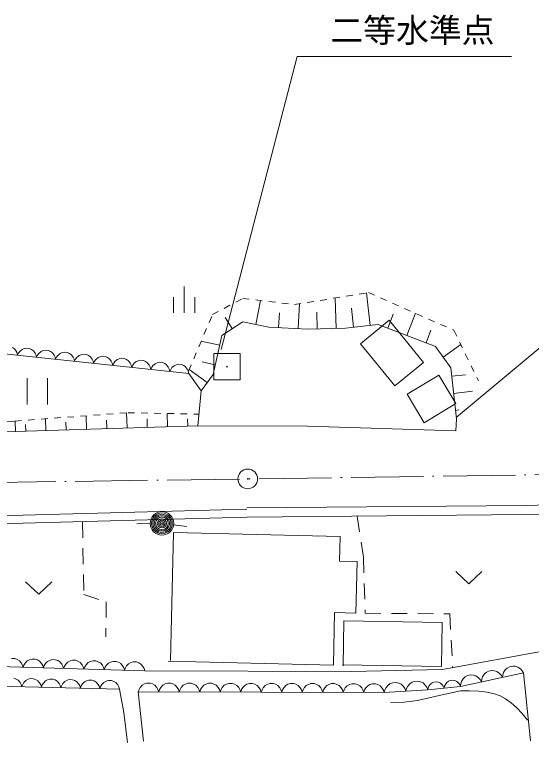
# Model space of a CAD drawing. Units: millimetres, scale not verified. Extents: x 69658 to 709658, y 3642 to 363642.
# Drawn here: x 474028 to 513385, y 244978 to 300332 of the extents above; entities that cross this region are included whole.
import ezdxf
from ezdxf.enums import TextEntityAlignment as Align

# ---------------------------------------------------------------- set-up
doc = ezdxf.new("R2010")
doc.units = ezdxf.units.MM
doc.header["$LTSCALE"] = 1000
for name, pattern in [('USER1', [7.000001, 5.508197, -0.688525, 0.114754, -0.688525]), ('USER2', [2, 1.2, -0.8]), ('USER5', [1, 0.5, -0.5])]:
    doc.linetypes.add(name, pattern=pattern)
for name, color, linetype, lineweight in [('S-BGD', 1, 'Continuous', 13), ('S-BGD-HTXT', 6, 'Continuous', 13), ('S-BMK', 3, 'Continuous', 13)]:
    doc.layers.add(name, color=color, linetype=linetype, lineweight=lineweight)
doc.styles.add('ＭＳ ゴシック', font='')
doc.styles.get('ＭＳ ゴシック').set_extended_font_data('MS Gothic')

msp = doc.modelspace()

# ---------------------------------------------------------------- linework, layer by layer
at = {"layer": 'S-BGD'}
for p, q in [((507663, 269692), (520414, 280334)), ((486943, 279647), (486943, 277647)), ((501097, 276694), (500823, 279161)), ((486143, 278852), (486143, 277652)), ((487743, 278852), (487743, 277652)), ((492395, 276764), (492759, 278584)), ((498507, 276466), (498443, 278776)), ((495620, 276446), (495721, 278335)), ((499847, 276555), (499687, 277998)), ((494132, 276526), (494192, 277653)), ((497079, 276426), (497043, 277698)), ((502450, 276486), (502852, 277539)), ((503905, 275930), (504548, 277613)), ((491403, 276962), (489815, 275930)), ((490609, 276446), (490066, 277282)), ((493387, 276565), (491403, 276962)), ((500368, 275298), (502546, 277080)), ((502546, 277080), (505160, 273884)), ((496364, 276407), (493387, 276565)), ((499222, 276486), (496364, 276407)), ((501722, 276764), (499222, 276486)), ((506088, 275097), (501722, 276764)), ((505361, 275375), (505730, 276342)), ((489815, 275930), (489141, 272953)), ((489647, 275186), (488243, 275504)), ((502982, 272102), (500368, 275298)), ((506664, 274283), (508007, 275233)), ((469924, 274885), (487287, 273037)), ((474032, 274920), (473882, 275023)), ((474156, 274745), (474032, 274920)), ((474228, 274595), (474156, 274745)), ((474265, 274423), (474228, 274595)), ((474340, 274583), (474265, 274423)), ((474438, 274715), (474340, 274583)), ((474596, 274860), (474438, 274715)), ((474765, 274929), (474596, 274860)), ((474941, 274966), (474765, 274929)), ((475165, 274942), (474941, 274966)), ((475329, 274869), (475165, 274942)), ((475479, 274766), (475329, 274869)), ((475603, 274591), (475479, 274766)), ((475675, 274441), (475603, 274591)), ((475885, 274561), (475787, 274429)), ((476043, 274706), (475885, 274561)), ((476212, 274775), (476043, 274706)), ((476388, 274812), (476212, 274775)), ((476612, 274788), (476388, 274812)), ((476776, 274715), (476612, 274788)), ((476926, 274612), (476776, 274715)), ((477050, 274437), (476926, 274612)), ((477659, 274621), (477490, 274551)), ((477834, 274658), (477659, 274621)), ((478059, 274634), (477834, 274658)), ((478223, 274561), (478059, 274634)), ((478373, 274458), (478223, 274561)), ((489200, 272555), (489200, 274555)), ((489200, 274555), (491200, 274555)), ((491200, 274555), (491200, 272555)), ((507239, 273469), (506088, 275097)), ((475712, 274269), (475675, 274441)), ((475787, 274429), (475712, 274269)), ((477122, 274287), (477050, 274437)), ((477158, 274115), (477122, 274287)), ((477234, 274275), (477158, 274115)), ((477332, 274407), (477234, 274275)), ((477490, 274551), (477332, 274407)), ((478497, 274283), (478373, 274458)), ((478569, 274133), (478497, 274283)), ((478605, 273961), (478569, 274133)), ((478681, 274121), (478605, 273961)), ((478779, 274253), (478681, 274121)), ((478937, 274397), (478779, 274253)), ((479106, 274467), (478937, 274397)), ((479281, 274503), (479106, 274467)), ((479506, 274480), (479281, 274503)), ((479670, 274407), (479506, 274480)), ((479820, 274303), (479670, 274407)), ((479944, 274129), (479820, 274303)), ((480016, 273979), (479944, 274129)), ((480226, 274099), (480128, 273967)), ((480384, 274243), (480226, 274099)), ((480553, 274313), (480384, 274243)), ((480728, 274349), (480553, 274313)), ((480953, 274326), (480728, 274349)), ((481117, 274253), (480953, 274326)), ((481267, 274149), (481117, 274253)), ((481391, 273975), (481267, 274149)), ((481831, 274089), (481673, 273945)), ((481999, 274159), (481831, 274089)), ((482175, 274195), (481999, 274159)), ((482400, 274171), (482175, 274195)), ((482564, 274099), (482400, 274171)), ((482714, 273995), (482564, 274099)), ((483446, 274005), (483278, 273935)), ((483622, 274041), (483446, 274005)), ((483846, 274017), (483622, 274041)), ((484011, 273945), (483846, 274017)), ((480052, 273807), (480016, 273979)), ((480128, 273967), (480052, 273807)), ((481463, 273825), (481391, 273975)), ((481499, 273653), (481463, 273825)), ((481575, 273813), (481499, 273653)), ((481673, 273945), (481575, 273813)), ((482838, 273821), (482714, 273995)), ((482910, 273671), (482838, 273821)), ((482946, 273499), (482910, 273671)), ((483022, 273659), (482946, 273499)), ((483120, 273791), (483022, 273659)), ((483278, 273935), (483120, 273791)), ((484161, 273841), (484011, 273945)), ((484285, 273667), (484161, 273841)), ((484357, 273517), (484285, 273667)), ((484393, 273345), (484357, 273517)), ((484469, 273505), (484393, 273345)), ((484567, 273637), (484469, 273505)), ((484725, 273781), (484567, 273637)), ((484893, 273851), (484725, 273781)), ((485069, 273887), (484893, 273851)), ((485293, 273863), (485069, 273887)), ((485458, 273791), (485293, 273863)), ((485608, 273687), (485458, 273791)), ((485732, 273513), (485608, 273687)), ((485803, 273363), (485732, 273513)), ((486014, 273483), (485916, 273351)), ((486172, 273627), (486014, 273483)), ((486340, 273697), (486172, 273627)), ((486516, 273733), (486340, 273697)), ((486740, 273709), (486516, 273733)), ((486905, 273637), (486740, 273709)), ((487054, 273533), (486905, 273637)), ((487179, 273359), (487054, 273533)), ((489309, 273698), (488305, 273925)), ((505160, 273884), (502982, 272102)), ((507676, 269580), (507239, 273469)), ((485840, 273191), (485803, 273363)), ((485916, 273351), (485840, 273191)), ((487250, 273209), (487179, 273359)), ((487287, 273037), (487250, 273209)), ((487287, 273037), (488228, 271723)), ((488684, 272338), (487324, 273347)), ((489141, 272953), (488228, 271723)), ((503911, 271458), (506332, 272911)), ((506332, 272911), (507631, 270746)), ((507312, 272821), (508373, 272940)), ((474993, 272685), (474993, 270685)), ((476528, 270685), (476528, 272685)), ((491200, 272555), (489200, 272555)), ((488228, 271723), (487990, 269064)), ((505210, 269294), (503911, 271458)), ((507458, 271525), (508887, 271685)), ((507631, 270746), (505210, 269294)), ((507603, 270228), (507889, 270260)), ((476420, 268698), (476392, 269593)), ((479505, 268796), (479473, 269820)), ((482590, 268893), (482554, 270047)), ((484133, 268942), (484113, 269592)), ((485676, 268991), (485644, 269992)), ((487218, 269039), (487201, 269591)), ((507627, 268686), (507676, 269580)), ((453426, 268979), (474085, 269399)), ((474085, 269399), (474106, 268625)), ((487990, 269064), (474106, 268625)), ((474877, 268650), (474862, 269148)), ((477963, 268747), (477944, 269323)), ((481048, 268845), (481027, 269498)), ((487990, 269064), (496322, 269033)), ((496322, 269033), (507627, 268686)), ((474106, 268625), (453485, 268249)), ((491725, 262813), (512997, 263006)), ((512997, 263006), (534969, 263473)), ((472449, 262197), (491715, 262712)), ((534976, 262773), (513007, 262306)), ((491731, 262113), (472466, 261598)), ((513007, 262306), (491731, 262113)), ((484349, 261624), (483349, 261605)), ((486142, 261528), (487134, 261404)), ((486138, 260945), (485908, 251222)), ((498810, 260645), (486138, 260945)), ((498765, 258764), (498810, 260645)), ((500104, 258732), (498765, 258764)), ((500011, 254812), (500104, 258732)), ((507614, 257976), (508614, 257031)), ((508614, 257031), (509614, 257976)), ((474866, 257198), (475866, 256253)), ((475866, 256253), (476866, 257198)), ((498305, 250866), (498400, 254850)), ((498400, 254850), (500011, 254812)), ((506624, 250529), (529065, 254667)), ((499101, 254226), (499047, 250810)), ((506587, 254108), (499101, 254226)), ((506535, 250750), (506587, 254108)), ((474046, 251354), (473807, 251361)), ((474226, 251291), (474046, 251354)), ((475350, 251318), (475167, 251265)), ((475590, 251311), (475350, 251318)), ((475769, 251248), (475590, 251311)), ((471593, 250774), (483942, 250430)), ((474393, 251194), (474226, 251291)), ((474539, 251020), (474393, 251194)), ((474627, 250867), (474539, 251020)), ((474680, 250688), (474627, 250867)), ((474747, 250864), (474680, 250688)), ((474840, 251012), (474747, 250864)), ((474995, 251177), (474840, 251012)), ((475167, 251265), (474995, 251177)), ((475937, 251151), (475769, 251248)), ((476082, 250977), (475937, 251151)), ((476171, 250824), (476082, 250977)), ((476224, 250645), (476171, 250824)), ((476290, 250821), (476224, 250645)), ((476383, 250969), (476290, 250821)), ((476539, 251134), (476383, 250969)), ((476711, 251222), (476539, 251134)), ((476894, 251275), (476711, 251222)), ((477133, 251268), (476894, 251275)), ((477313, 251205), (477133, 251268)), ((477480, 251108), (477313, 251205)), ((477626, 250934), (477480, 251108)), ((477714, 250781), (477626, 250934)), ((477767, 250602), (477714, 250781)), ((477834, 250778), (477767, 250602)), ((477927, 250926), (477834, 250778)), ((478082, 251091), (477927, 250926)), ((478255, 251179), (478082, 251091)), ((478438, 251232), (478255, 251179)), ((478677, 251225), (478438, 251232)), ((478857, 251162), (478677, 251225)), ((479024, 251065), (478857, 251162)), ((479170, 250891), (479024, 251065)), ((479258, 250738), (479170, 250891)), ((479471, 250883), (479378, 250735)), ((479626, 251048), (479471, 250883)), ((479798, 251136), (479626, 251048)), ((479981, 251189), (479798, 251136)), ((480220, 251182), (479981, 251189)), ((480400, 251119), (480220, 251182)), ((480567, 251022), (480400, 251119)), ((480713, 250848), (480567, 251022)), ((480802, 250695), (480713, 250848)), ((481014, 250840), (480921, 250692)), ((481169, 251005), (481014, 250840)), ((481342, 251093), (481169, 251005)), ((481525, 251146), (481342, 251093)), ((481764, 251139), (481525, 251146)), ((481944, 251076), (481764, 251139)), ((482111, 250979), (481944, 251076)), ((482257, 250805), (482111, 250979)), ((482345, 250652), (482257, 250805)), ((482558, 250797), (482465, 250649)), ((482713, 250962), (482558, 250797)), ((482885, 251050), (482713, 250962)), ((483068, 251103), (482885, 251050)), ((483308, 251096), (483068, 251103)), ((483487, 251033), (483308, 251096)), ((483655, 250936), (483487, 251033)), ((483800, 250762), (483655, 250936)), ((483889, 250609), (483800, 250762)), ((485731, 251163), (498305, 250866)), ((498988, 250869), (506535, 250750)), ((511955, 250789), (511707, 250737)), ((512155, 250769), (511955, 250789)), ((512351, 250711), (512155, 250769)), ((479311, 250559), (479258, 250738)), ((479378, 250735), (479311, 250559)), ((480855, 250516), (480802, 250695)), ((480921, 250692), (480855, 250516)), ((482398, 250473), (482345, 250652)), ((482465, 250649), (482398, 250473)), ((483942, 250430), (483889, 250609)), ((483942, 250430), (499647, 250367)), ((499647, 250367), (506624, 250529)), ((507981, 249243), (512772, 250262)), ((509935, 250297), (509780, 250164)), ((510110, 250397), (509935, 250297)), ((510358, 250449), (510110, 250397)), ((510558, 250429), (510358, 250449)), ((510754, 250371), (510558, 250429)), ((510947, 250229), (510754, 250371)), ((511076, 250093), (510947, 250229)), ((511259, 250295), (511200, 250120)), ((511377, 250504), (511259, 250295)), ((511532, 250637), (511377, 250504)), ((511707, 250737), (511532, 250637)), ((512544, 250568), (512351, 250711)), ((512673, 250433), (512544, 250568)), ((512772, 250262), (512673, 250433)), ((512772, 250262), (513301, 245099)), ((474147, 249801), (473974, 249861)), ((474308, 249707), (474147, 249801)), ((474449, 249540), (474308, 249707)), ((474888, 249693), (474739, 249533)), ((475054, 249778), (474888, 249693)), ((475230, 249830), (475054, 249778)), ((475460, 249824), (475230, 249830)), ((475633, 249764), (475460, 249824)), ((475795, 249671), (475633, 249764)), ((475936, 249504), (475795, 249671)), ((476374, 249657), (476226, 249497)), ((476540, 249742), (476374, 249657)), ((476716, 249793), (476540, 249742)), ((476947, 249788), (476716, 249793)), ((477120, 249728), (476947, 249788)), ((477281, 249635), (477120, 249728)), ((478027, 249706), (477861, 249620)), ((478203, 249757), (478027, 249706)), ((478433, 249751), (478203, 249757)), ((478606, 249691), (478433, 249751)), ((478768, 249598), (478606, 249691)), ((479513, 249669), (479347, 249584)), ((479689, 249721), (479513, 249669)), ((479920, 249715), (479689, 249721)), ((480093, 249655), (479920, 249715)), ((480254, 249562), (480093, 249655)), ((481176, 249684), (481000, 249633)), ((481406, 249679), (481176, 249684)), ((481579, 249619), (481406, 249679)), ((507207, 249694), (507065, 249632)), ((507400, 249713), (507207, 249694)), ((507552, 249682), (507400, 249713)), ((507697, 249621), (507552, 249682)), ((508183, 249824), (508065, 249615)), ((508339, 249957), (508183, 249824)), ((508513, 250057), (508339, 249957)), ((508761, 250110), (508513, 250057)), ((508961, 250090), (508761, 250110)), ((509157, 250031), (508961, 250090)), ((509350, 249889), (509157, 250031)), ((509479, 249753), (509350, 249889)), ((509578, 249583), (509479, 249753)), ((509603, 249780), (509578, 249583)), ((509662, 249955), (509603, 249780)), ((509780, 250164), (509662, 249955)), ((511175, 249922), (511076, 250093)), ((511200, 250120), (511175, 249922)), ((471614, 249294), (482019, 249039)), ((474535, 249393), (474449, 249540)), ((474586, 249221), (474535, 249393)), ((474650, 249390), (474586, 249221)), ((474739, 249533), (474650, 249390)), ((476021, 249357), (475936, 249504)), ((476073, 249185), (476021, 249357)), ((476137, 249354), (476073, 249185)), ((476226, 249497), (476137, 249354)), ((477422, 249468), (477281, 249635)), ((477508, 249320), (477422, 249468)), ((477559, 249148), (477508, 249320)), ((477623, 249318), (477559, 249148)), ((477712, 249460), (477623, 249318)), ((477861, 249620), (477712, 249460)), ((478909, 249431), (478768, 249598)), ((478994, 249284), (478909, 249431)), ((479046, 249112), (478994, 249284)), ((479109, 249281), (479046, 249112)), ((479198, 249424), (479109, 249281)), ((479347, 249584), (479198, 249424)), ((480395, 249395), (480254, 249562)), ((480481, 249248), (480395, 249395)), ((480532, 249075), (480481, 249248)), ((480596, 249245), (480532, 249075)), ((480685, 249388), (480596, 249245)), ((480834, 249548), (480685, 249388)), ((481000, 249633), (480834, 249548)), ((481741, 249525), (481579, 249619)), ((481882, 249358), (481741, 249525)), ((481967, 249211), (481882, 249358)), ((482019, 249039), (481967, 249211)), ((483599, 249166), (483509, 249014)), ((483751, 249338), (483599, 249166)), ((483923, 249431), (483751, 249338)), ((484107, 249489), (483923, 249431)), ((484349, 249488), (484107, 249489)), ((484532, 249429), (484349, 249488)), ((484703, 249335), (484532, 249429)), ((484855, 249163), (484703, 249335)), ((484948, 249010), (484855, 249163)), ((485159, 249162), (485069, 249010)), ((485312, 249333), (485159, 249162)), ((485484, 249426), (485312, 249333)), ((485667, 249484), (485484, 249426)), ((485909, 249484), (485667, 249484)), ((486092, 249425), (485909, 249484)), ((486264, 249331), (486092, 249425)), ((486415, 249159), (486264, 249331)), ((486509, 249006), (486415, 249159)), ((486720, 249158), (486630, 249006)), ((486872, 249329), (486720, 249158)), ((487044, 249422), (486872, 249329)), ((487228, 249480), (487044, 249422)), ((487470, 249480), (487228, 249480)), ((487653, 249421), (487470, 249480)), ((487824, 249326), (487653, 249421)), ((487976, 249154), (487824, 249326)), ((488069, 249002), (487976, 249154)), ((488280, 249154), (488190, 249002)), ((488433, 249325), (488280, 249154)), ((488605, 249418), (488433, 249325)), ((488788, 249476), (488605, 249418)), ((489030, 249475), (488788, 249476)), ((489213, 249416), (489030, 249475)), ((489385, 249322), (489213, 249416)), ((489536, 249150), (489385, 249322)), ((489630, 248998), (489536, 249150)), ((489841, 249149), (489751, 248997)), ((489993, 249321), (489841, 249149)), ((490165, 249414), (489993, 249321)), ((490349, 249472), (490165, 249414)), ((490591, 249471), (490349, 249472)), ((490774, 249412), (490591, 249471)), ((490945, 249318), (490774, 249412)), ((491097, 249146), (490945, 249318)), ((491190, 248993), (491097, 249146)), ((491401, 249145), (491311, 248993)), ((491554, 249316), (491401, 249145)), ((491726, 249409), (491554, 249316)), ((491909, 249467), (491726, 249409)), ((492151, 249467), (491909, 249467)), ((492334, 249408), (492151, 249467)), ((492506, 249314), (492334, 249408)), ((492657, 249142), (492506, 249314)), ((492751, 248989), (492657, 249142)), ((492962, 249141), (492872, 248989)), ((493114, 249312), (492962, 249141)), ((493286, 249405), (493114, 249312)), ((493470, 249463), (493286, 249405)), ((493712, 249463), (493470, 249463)), ((493895, 249404), (493712, 249463)), ((494066, 249309), (493895, 249404)), ((494218, 249137), (494066, 249309)), ((494311, 248985), (494218, 249137)), ((494522, 249137), (494432, 248985)), ((494675, 249308), (494522, 249137)), ((494847, 249401), (494675, 249308)), ((495030, 249459), (494847, 249401)), ((495272, 249458), (495030, 249459)), ((495455, 249399), (495272, 249458)), ((495627, 249305), (495455, 249399)), ((495778, 249133), (495627, 249305)), ((495872, 248981), (495778, 249133)), ((496083, 249132), (495993, 248980)), ((496235, 249304), (496083, 249132)), ((496407, 249397), (496235, 249304)), ((496591, 249455), (496407, 249397)), ((496833, 249454), (496591, 249455)), ((497016, 249395), (496833, 249454)), ((497187, 249301), (497016, 249395)), ((497339, 249129), (497187, 249301)), ((497432, 248976), (497339, 249129)), ((497643, 249128), (497553, 248976)), ((497796, 249299), (497643, 249128)), ((497968, 249392), (497796, 249299)), ((498151, 249450), (497968, 249392)), ((498393, 249450), (498151, 249450)), ((498576, 249391), (498393, 249450)), ((498748, 249297), (498576, 249391)), ((498899, 249125), (498748, 249297)), ((498993, 248972), (498899, 249125)), ((499204, 249124), (499114, 248972)), ((499356, 249295), (499204, 249124)), ((499528, 249388), (499356, 249295)), ((499712, 249446), (499528, 249388)), ((499954, 249446), (499712, 249446)), ((500137, 249387), (499954, 249446)), ((500308, 249292), (500137, 249387)), ((500460, 249120), (500308, 249292)), ((500553, 248968), (500460, 249120)), ((500764, 249120), (500674, 248968)), ((500917, 249291), (500764, 249120)), ((501089, 249384), (500917, 249291)), ((501272, 249442), (501089, 249384)), ((501514, 249441), (501272, 249442)), ((501697, 249382), (501514, 249441)), ((501869, 249288), (501697, 249382)), ((502020, 249116), (501869, 249288)), ((502114, 248964), (502020, 249116)), ((502311, 249146), (502226, 248979)), ((502462, 249338), (502311, 249146)), ((502638, 249449), (502462, 249338)), ((502829, 249523), (502638, 249449)), ((503085, 249539), (502829, 249523)), ((503284, 249488), (503085, 249539)), ((503472, 249400), (503284, 249488)), ((503645, 249228), (503472, 249400)), ((503754, 249073), (503645, 249228)), ((503968, 249248), (503882, 249081)), ((504118, 249440), (503968, 249248)), ((504294, 249551), (504118, 249440)), ((504485, 249625), (504294, 249551)), ((504742, 249641), (504485, 249625)), ((504940, 249590), (504742, 249641)), ((505128, 249502), (504940, 249590)), ((505301, 249330), (505128, 249502)), ((505410, 249175), (505301, 249330)), ((505484, 248988), (505410, 249175)), ((505484, 248988), (507981, 249243)), ((505520, 249137), (505484, 248988)), ((505579, 249266), (505520, 249137)), ((505687, 249415), (505579, 249266)), ((505816, 249504), (505687, 249415)), ((505958, 249566), (505816, 249504)), ((506152, 249586), (505958, 249566)), ((506303, 249554), (506152, 249586)), ((506448, 249493), (506303, 249554)), ((506584, 249368), (506448, 249493)), ((506671, 249254), (506584, 249368)), ((506733, 249115), (506671, 249254)), ((506768, 249264), (506733, 249115)), ((506828, 249393), (506768, 249264)), ((506935, 249543), (506828, 249393)), ((507065, 249632), (506935, 249543)), ((507833, 249496), (507697, 249621)), ((507920, 249382), (507833, 249496)), ((507981, 249243), (507920, 249382)), ((508006, 249440), (507981, 249243)), ((508065, 249615), (508006, 249440)), ((482019, 249039), (482355, 247249)), ((483509, 249014), (483446, 248835)), ((483446, 248835), (502172, 248784)), ((483446, 248835), (483834, 245083)), ((485006, 248831), (484948, 249010)), ((485069, 249010), (485006, 248831)), ((486567, 248827), (486509, 249006)), ((486630, 249006), (486567, 248827)), ((488127, 248822), (488069, 249002)), ((488190, 249002), (488127, 248822)), ((489688, 248818), (489630, 248998)), ((489751, 248997), (489688, 248818)), ((491248, 248814), (491190, 248993)), ((491311, 248993), (491248, 248814)), ((492809, 248810), (492751, 248989)), ((492872, 248989), (492809, 248810)), ((494369, 248805), (494311, 248985)), ((494432, 248985), (494369, 248805)), ((495930, 248801), (495872, 248981)), ((495993, 248980), (495930, 248801)), ((497490, 248797), (497432, 248976)), ((497553, 248976), (497490, 248797)), ((499051, 248793), (498993, 248972)), ((499114, 248972), (499051, 248793)), ((500611, 248788), (500553, 248968)), ((500674, 248968), (500611, 248788)), ((502172, 248784), (502114, 248964)), ((502172, 248784), (505484, 248988)), ((502226, 248979), (502172, 248784)), ((503828, 248886), (503754, 249073)), ((503882, 249081), (503828, 248886)), ((504714, 248157), (506348, 248554)), ((506348, 248554), (507984, 248891)), ((507984, 248891), (508670, 248913)), ((508670, 248913), (509373, 248875)), ((509373, 248875), (509985, 248802)), ((509985, 248802), (510583, 248670)), ((510583, 248670), (511003, 248517)), ((502662, 247991), (503693, 248044)), ((503693, 248044), (504714, 248157)), ((511003, 248517), (511409, 248304)), ((511409, 248304), (511845, 247998)), ((511845, 247998), (512254, 247635)), ((512254, 247635), (512685, 247172)), ((482355, 247249), (482619, 244978)), ((512685, 247172), (513086, 246681))]:
    msp.add_line(p, q, dxfattribs=at)
at = {"layer": 'S-BGD', "linetype": 'USER5'}
for p, q in [((495332, 278272), (500968, 279185)), ((500968, 279185), (507477, 276327)), ((489101, 277518), (491403, 278748)), ((491403, 278748), (495332, 278272)), ((487275, 273231), (489101, 277518)), ((507477, 276327), (509343, 272477)), ((474058, 269421), (482671, 270056)), ((482671, 270056), (488068, 269940))]:
    msp.add_line(p, q, dxfattribs=at)
at = {"layer": 'S-BGD', "linetype": 'USER2'}
for p, q in [((500113, 262189), (500587, 259069)), ((479196, 261743), (479309, 256216)), ((500587, 259069), (500721, 254800)), ((479309, 256216), (481008, 255672)), ((481008, 255672), (480985, 252999)), ((500721, 254800), (507160, 254755)), ((507160, 254755), (507384, 250669))]:
    msp.add_line(p, q, dxfattribs=at)
at = {"layer": 'S-BGD'}
for centre, radius in [((490200, 273555), 30), ((485249, 261640), 896), ((485249, 261640), 792), ((485249, 261640), 688), ((485249, 261640), 580), ((485249, 261640), 477), ((485249, 261640), 351), ((485249, 261640), 243), ((485249, 261640), 140), ((485249, 261640), 27)]:
    msp.add_circle(centre, radius, dxfattribs=at)
at = {"layer": 'S-BGD-HTXT'}
for p, q in [((489751, 274858), (495556, 297138)), ((495556, 297138), (511874, 297138))]:
    msp.add_line(p, q, dxfattribs=at)
at = {"layer": 'S-BMK', "linetype": 'USER1'}
msp.add_line((415661, 263934), (560566, 266002), dxfattribs=at)
at = {"layer": 'S-BMK'}
for radius in [746, 22.5]:
    msp.add_circle((491786, 265017), radius, dxfattribs=at)

# ---------------------------------------------------------------- texts
at = {"layer": 'S-BGD-HTXT', "style": 'ＭＳ ゴシック'}
msp.add_text('二等水準点', height=1833, dxfattribs=at).set_placement((498073, 297669), align=Align.BOTTOM_LEFT)

doc.saveas('drawing.dxf')
